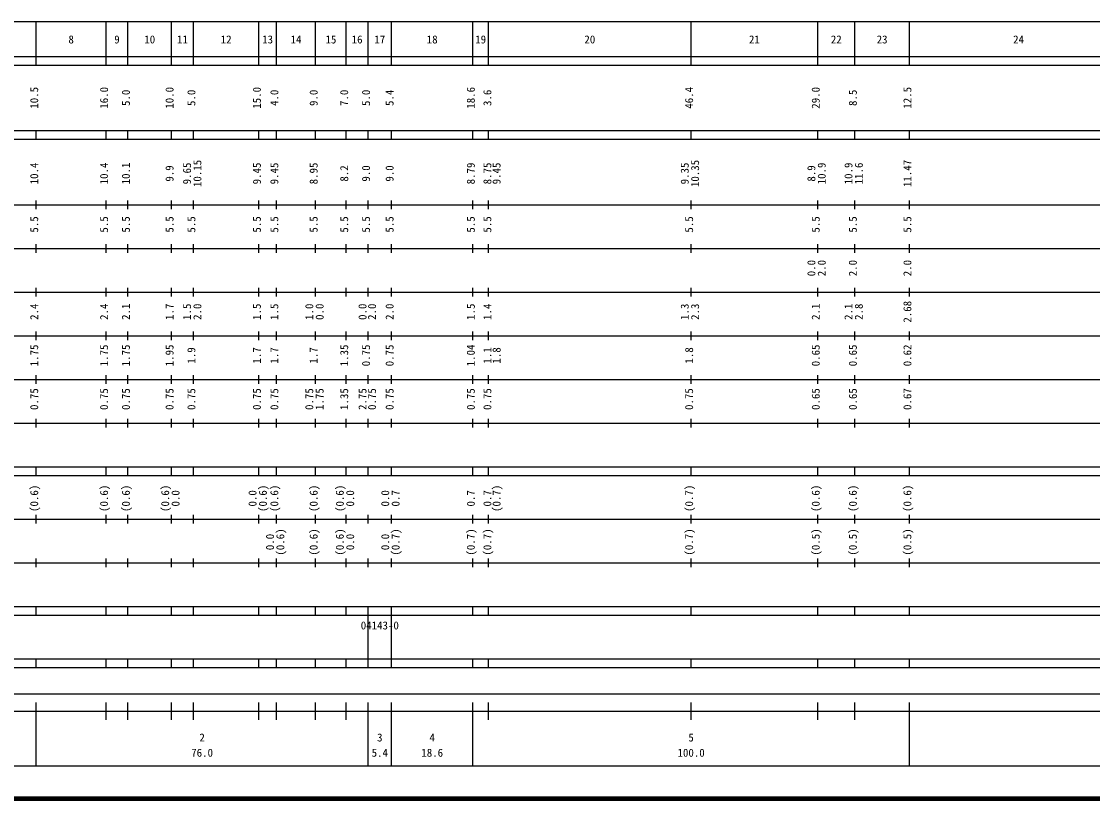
# Model space of a CAD drawing. Units: millimetres on the paper, enlarged 1000 times. Extents: x 40000 to 680000, y 20000 to 380000.
# Drawn here: x 164612 to 409954, y 20000 to 198000 of the extents above; entities that cross this region are included whole.
import ezdxf
from ezdxf.enums import TextEntityAlignment as Align

# ---------------------------------------------------------------- set-up
doc = ezdxf.new("R2010")
doc.units = ezdxf.units.MM
doc.header["$LTSCALE"] = 1000
doc.layers.add('M-TTL', color=2, linetype='Continuous', lineweight=140)
doc.layers.add('M-TTL-BAND', color=7, linetype='Continuous', lineweight=25)
doc.styles.add('ＭＳ ゴシック', font='')
doc.styles.get('ＭＳ ゴシック').set_extended_font_data('MS Gothic')

msp = doc.modelspace()

# ---------------------------------------------------------------- linework, layer by layer
at = {"layer": 'M-TTL'}
msp.add_line((40000, 20000), (680000, 20000), dxfattribs=at)
at = {"layer": 'M-TTL-BAND'}
for p, q in [((68000, 198000), (579000, 198000)), ((168000, 188000), (168000, 198000)), ((184000, 188000), (184000, 198000)), ((189000, 188000), (189000, 198000)), ((199000, 188000), (199000, 198000)), ((204000, 188000), (204000, 198000)), ((219000, 188000), (219000, 198000)), ((223000, 188000), (223000, 198000)), ((232000, 188000), (232000, 198000)), ((239000, 188000), (239000, 198000)), ((244000, 188000), (244000, 198000)), ((249400, 188000), (249400, 198000)), ((268000, 188000), (268000, 198000)), ((271600, 188000), (271600, 198000)), ((318000, 188000), (318000, 198000)), ((347000, 188000), (347000, 198000)), ((355500, 188000), (355500, 198000)), ((368000, 188000), (368000, 198000)), ((40000, 190000), (579000, 190000)), ((40000, 188000), (579000, 188000)), ((40000, 173000), (579000, 173000)), ((168000, 171000), (168000, 173000)), ((184000, 171000), (184000, 173000)), ((189000, 171000), (189000, 173000)), ((199000, 171000), (199000, 173000)), ((204000, 171000), (204000, 173000)), ((219000, 171000), (219000, 173000)), ((223000, 171000), (223000, 173000)), ((232000, 171000), (232000, 173000)), ((239000, 171000), (239000, 173000)), ((244000, 171000), (244000, 173000)), ((249400, 171000), (249400, 173000)), ((268000, 171000), (268000, 173000)), ((271600, 171000), (271600, 173000)), ((318000, 171000), (318000, 173000)), ((347000, 171000), (347000, 173000)), ((355500, 171000), (355500, 173000)), ((368000, 171000), (368000, 173000)), ((40000, 171000), (579000, 171000)), ((40000, 156000), (579000, 156000)), ((168000, 155000), (168000, 157000)), ((184000, 155000), (184000, 157000)), ((189000, 155000), (189000, 157000)), ((199000, 155000), (199000, 157000)), ((204000, 155000), (204000, 157000)), ((219000, 155000), (219000, 157000)), ((223000, 155000), (223000, 157000)), ((232000, 155000), (232000, 157000)), ((239000, 155000), (239000, 157000)), ((244000, 155000), (244000, 157000)), ((249400, 155000), (249400, 157000)), ((268000, 155000), (268000, 157000)), ((271600, 155000), (271600, 157000)), ((318000, 155000), (318000, 157000)), ((347000, 155000), (347000, 157000)), ((355500, 155000), (355500, 157000)), ((368000, 155000), (368000, 157000)), ((46000, 146000), (579000, 146000)), ((168000, 145000), (168000, 147000)), ((184000, 145000), (184000, 147000)), ((189000, 145000), (189000, 147000)), ((199000, 145000), (199000, 147000)), ((204000, 145000), (204000, 147000)), ((219000, 145000), (219000, 147000)), ((223000, 145000), (223000, 147000)), ((232000, 145000), (232000, 147000)), ((239000, 145000), (239000, 147000)), ((244000, 145000), (244000, 147000)), ((249400, 145000), (249400, 147000)), ((268000, 145000), (268000, 147000)), ((271600, 145000), (271600, 147000)), ((318000, 145000), (318000, 147000)), ((347000, 145000), (347000, 147000)), ((355500, 145000), (355500, 147000)), ((368000, 145000), (368000, 147000)), ((52000, 136000), (579000, 136000)), ((168000, 135000), (168000, 137000)), ((184000, 135000), (184000, 137000)), ((189000, 135000), (189000, 137000)), ((199000, 135000), (199000, 137000)), ((204000, 135000), (204000, 137000)), ((219000, 135000), (219000, 137000)), ((223000, 135000), (223000, 137000)), ((232000, 135000), (232000, 137000)), ((239000, 135000), (239000, 137000)), ((244000, 135000), (244000, 137000)), ((249400, 135000), (249400, 137000)), ((268000, 135000), (268000, 137000)), ((271600, 135000), (271600, 137000)), ((318000, 135000), (318000, 137000)), ((347000, 135000), (347000, 137000)), ((355500, 135000), (355500, 137000)), ((368000, 135000), (368000, 137000)), ((46000, 126000), (579000, 126000)), ((168000, 125000), (168000, 127000)), ((184000, 125000), (184000, 127000)), ((189000, 125000), (189000, 127000)), ((199000, 125000), (199000, 127000)), ((204000, 125000), (204000, 127000)), ((219000, 125000), (219000, 127000)), ((223000, 125000), (223000, 127000)), ((232000, 125000), (232000, 127000)), ((239000, 125000), (239000, 127000)), ((244000, 125000), (244000, 127000)), ((249400, 125000), (249400, 127000)), ((268000, 125000), (268000, 127000)), ((271600, 125000), (271600, 127000)), ((318000, 125000), (318000, 127000)), ((347000, 125000), (347000, 127000)), ((355500, 125000), (355500, 127000)), ((368000, 125000), (368000, 127000)), ((52000, 116000), (579000, 116000)), ((168000, 115000), (168000, 117000)), ((184000, 115000), (184000, 117000)), ((189000, 115000), (189000, 117000)), ((199000, 115000), (199000, 117000)), ((204000, 115000), (204000, 117000)), ((219000, 115000), (219000, 117000)), ((223000, 115000), (223000, 117000)), ((232000, 115000), (232000, 117000)), ((239000, 115000), (239000, 117000)), ((244000, 115000), (244000, 117000)), ((249400, 115000), (249400, 117000)), ((268000, 115000), (268000, 117000)), ((271600, 115000), (271600, 117000)), ((318000, 115000), (318000, 117000)), ((347000, 115000), (347000, 117000)), ((355500, 115000), (355500, 117000)), ((368000, 115000), (368000, 117000)), ((46000, 106000), (579000, 106000)), ((168000, 105000), (168000, 107000)), ((184000, 105000), (184000, 107000)), ((189000, 105000), (189000, 107000)), ((199000, 105000), (199000, 107000)), ((204000, 105000), (204000, 107000)), ((219000, 105000), (219000, 107000)), ((223000, 105000), (223000, 107000)), ((232000, 105000), (232000, 107000)), ((239000, 105000), (239000, 107000)), ((244000, 105000), (244000, 107000)), ((249400, 105000), (249400, 107000)), ((268000, 105000), (268000, 107000)), ((271600, 105000), (271600, 107000)), ((318000, 105000), (318000, 107000)), ((347000, 105000), (347000, 107000)), ((355500, 105000), (355500, 107000)), ((368000, 105000), (368000, 107000)), ((40000, 96000), (579000, 96000)), ((168000, 94000), (168000, 96000)), ((184000, 94000), (184000, 96000)), ((189000, 94000), (189000, 96000)), ((199000, 94000), (199000, 96000)), ((204000, 94000), (204000, 96000)), ((219000, 94000), (219000, 96000)), ((223000, 94000), (223000, 96000)), ((232000, 94000), (232000, 96000)), ((239000, 94000), (239000, 96000)), ((244000, 94000), (244000, 96000)), ((249400, 94000), (249400, 96000)), ((268000, 94000), (268000, 96000)), ((271600, 94000), (271600, 96000)), ((318000, 94000), (318000, 96000)), ((347000, 94000), (347000, 96000)), ((355500, 94000), (355500, 96000)), ((368000, 94000), (368000, 96000)), ((40000, 94000), (579000, 94000)), ((49000, 84000), (579000, 84000)), ((168000, 83000), (168000, 85000)), ((184000, 83000), (184000, 85000)), ((189000, 83000), (189000, 85000)), ((199000, 83000), (199000, 85000)), ((204000, 83000), (204000, 85000)), ((219000, 83000), (219000, 85000)), ((223000, 83000), (223000, 85000)), ((232000, 83000), (232000, 85000)), ((239000, 83000), (239000, 85000)), ((244000, 83000), (244000, 85000)), ((249400, 83000), (249400, 85000)), ((268000, 83000), (268000, 85000)), ((271600, 83000), (271600, 85000)), ((318000, 83000), (318000, 85000)), ((347000, 83000), (347000, 85000)), ((355500, 83000), (355500, 85000)), ((368000, 83000), (368000, 85000)), ((40000, 74000), (579000, 74000)), ((168000, 73000), (168000, 75000)), ((184000, 73000), (184000, 75000)), ((189000, 73000), (189000, 75000)), ((199000, 73000), (199000, 75000)), ((204000, 73000), (204000, 75000)), ((219000, 73000), (219000, 75000)), ((223000, 73000), (223000, 75000)), ((232000, 73000), (232000, 75000)), ((239000, 73000), (239000, 75000)), ((244000, 73000), (244000, 75000)), ((249400, 73000), (249400, 75000)), ((268000, 73000), (268000, 75000)), ((271600, 73000), (271600, 75000)), ((318000, 73000), (318000, 75000)), ((347000, 73000), (347000, 75000)), ((355500, 73000), (355500, 75000)), ((368000, 73000), (368000, 75000)), ((40000, 64000), (579000, 64000)), ((168000, 62000), (168000, 64000)), ((184000, 62000), (184000, 64000)), ((189000, 62000), (189000, 64000)), ((199000, 62000), (199000, 64000)), ((204000, 62000), (204000, 64000)), ((219000, 62000), (219000, 64000)), ((223000, 62000), (223000, 64000)), ((232000, 62000), (232000, 64000)), ((239000, 62000), (239000, 64000)), ((244000, 62000), (244000, 64000)), ((249400, 62000), (249400, 64000)), ((268000, 62000), (268000, 64000)), ((271600, 62000), (271600, 64000)), ((318000, 62000), (318000, 64000)), ((347000, 62000), (347000, 64000)), ((355500, 62000), (355500, 64000)), ((368000, 62000), (368000, 64000)), ((40000, 62000), (579000, 62000)), ((244000, 52000), (244000, 62000)), ((249400, 52000), (249400, 62000)), ((40000, 52000), (579000, 52000)), ((168000, 50000), (168000, 52000)), ((184000, 50000), (184000, 52000)), ((189000, 50000), (189000, 52000)), ((199000, 50000), (199000, 52000)), ((204000, 50000), (204000, 52000)), ((219000, 50000), (219000, 52000)), ((223000, 50000), (223000, 52000)), ((232000, 50000), (232000, 52000)), ((239000, 50000), (239000, 52000)), ((244000, 50000), (244000, 52000)), ((249400, 50000), (249400, 52000)), ((268000, 50000), (268000, 52000)), ((271600, 50000), (271600, 52000)), ((318000, 50000), (318000, 52000)), ((347000, 50000), (347000, 52000)), ((355500, 50000), (355500, 52000)), ((368000, 50000), (368000, 52000)), ((40000, 50000), (579000, 50000)), ((71000, 44000), (570000, 44000)), ((168000, 27500), (168000, 42000)), ((184000, 38000), (184000, 42000)), ((189000, 38000), (189000, 42000)), ((199000, 38000), (199000, 42000)), ((204000, 38000), (204000, 42000)), ((219000, 38000), (219000, 42000)), ((223000, 38000), (223000, 42000)), ((232000, 38000), (232000, 42000)), ((239000, 38000), (239000, 42000)), ((244000, 27500), (244000, 42000)), ((249400, 27500), (249400, 42000)), ((268000, 27500), (268000, 42000)), ((271600, 38000), (271600, 42000)), ((318000, 38000), (318000, 42000)), ((347000, 38000), (347000, 42000)), ((355500, 38000), (355500, 42000)), ((368000, 27500), (368000, 42000)), ((40000, 40000), (579000, 40000)), ((68000, 27500), (579000, 27500))]:
    msp.add_line(p, q, dxfattribs=at)

# ---------------------------------------------------------------- texts
at = {"layer": 'M-TTL-BAND', "style": 'ＭＳ ゴシック'}
for s, p in [('8', (176000, 192405)), ('9', (186500, 192405)), ('10', (194000, 192405)), ('11', (201500, 192405)), ('12', (211500, 192405)), ('13', (221000, 192405)), ('14', (227500, 192405)), ('15', (235500, 192405)), ('16', (241500, 192405)), ('17', (246700, 192405)), ('18', (258700, 192405)), ('19', (269800, 192405)), ('20', (294800, 192405)), ('21', (332500, 192405)), ('22', (351250, 192405)), ('23', (361750, 192405)), ('24', (393000, 192405)), ('2', (206000, 32523)), ('3', (246700, 32523)), ('4', (258700, 32523)), ('5', (318000, 32523)), ('76.0', (206000, 29033)), ('5.4', (246700, 29033)), ('18.6', (258700, 29033)), ('100.0', (318000, 29033))]:
    msp.add_text(s, height=1833, dxfattribs=at).set_placement(p, align=Align.BOTTOM_CENTER)
for s, p in [('10.5', (169000, 180500)), ('16.0', (185000, 180500)), ('5.0', (190000, 180500)), ('10.0', (200000, 180500)), ('5.0', (205000, 180500)), ('15.0', (220000, 180500)), ('4.0', (224000, 180500)), ('9.0', (233000, 180500)), ('7.0', (240000, 180500)), ('5.0', (245000, 180500)), ('5.4', (250400, 180500)), ('18.6', (269000, 180500)), ('3.6', (272793, 180500)), ('46.4', (319000, 180500)), ('29.0', (348000, 180500)), ('8.5', (356500, 180500)), ('12.5', (369000, 180500)), ('10.4', (169000, 163174)), ('10.4', (185000, 163174)), ('10.1', (190000, 163174)), ('9.9', (200000, 163174)), ('9.65', (204000, 163174)), ('10.15', (206370, 163174)), ('9.45', (220000, 163174)), ('9.45', (224000, 163174)), ('8.95', (233000, 163174)), ('8.2', (240000, 163174)), ('9.0', (245000, 163174)), ('9.0', (250400, 163174)), ('8.79', (269000, 163174)), ('8.75', (272793, 163174)), ('9.45', (274900, 163174)), ('9.35', (318000, 163174)), ('10.35', (320370, 163174)), ('8.9', (347000, 163174)), ('10.9', (349370, 163174)), ('10.9', (355500, 163174)), ('11.6', (357870, 163174)), ('11.47', (369000, 163174)), ('5.5', (169000, 151500)), ('5.5', (185000, 151500)), ('5.5', (190000, 151500)), ('5.5', (200000, 151500)), ('5.5', (205000, 151500)), ('5.5', (220000, 151500)), ('5.5', (224000, 151500)), ('5.5', (233000, 151500)), ('5.5', (240000, 151500)), ('5.5', (245000, 151500)), ('5.5', (250400, 151500)), ('5.5', (269000, 151500)), ('5.5', (272793, 151500)), ('5.5', (319000, 151500)), ('5.5', (348000, 151500)), ('5.5', (356500, 151500)), ('5.5', (369000, 151500)), ('0.0', (347000, 141500)), ('2.0', (349370, 141500)), ('2.0', (356500, 141500)), ('2.0', (369000, 141500)), ('2.4', (169000, 131500)), ('2.4', (185000, 131500)), ('2.1', (190000, 131500)), ('1.7', (200000, 131500)), ('1.5', (204000, 131500)), ('2.0', (206370, 131500)), ('1.5', (220000, 131500)), ('1.5', (224000, 131500)), ('1.0', (232000, 131500)), ('0.0', (234370, 131500)), ('0.0', (244196, 131500)), ('2.0', (246370, 131500)), ('2.0', (250400, 131500)), ('1.5', (269000, 131500)), ('1.4', (272793, 131500)), ('1.3', (318000, 131500)), ('2.3', (320370, 131500)), ('2.1', (348000, 131500)), ('2.1', (355500, 131500)), ('2.8', (357870, 131500)), ('2.68', (369000, 131500)), ('1.75', (169000, 121500)), ('1.75', (185000, 121500)), ('1.75', (190000, 121500)), ('1.95', (200000, 121500)), ('1.9', (205000, 121500)), ('1.7', (220000, 121500)), ('1.7', (224000, 121500)), ('1.7', (233000, 121500)), ('1.35', (240000, 121500)), ('0.75', (245000, 121500)), ('0.75', (250400, 121500)), ('1.04', (269000, 121500)), ('1.1', (272793, 121500)), ('1.8', (274900, 121500)), ('1.8', (319000, 121500)), ('0.65', (348000, 121500)), ('0.65', (356500, 121500)), ('0.62', (369000, 121500)), ('0.75', (169000, 111500)), ('0.75', (185000, 111500)), ('0.75', (190000, 111500)), ('0.75', (200000, 111500)), ('0.75', (205000, 111500)), ('0.75', (220000, 111500)), ('0.75', (224000, 111500)), ('0.75', (232000, 111500)), ('1.75', (234370, 111500)), ('1.35', (240000, 111500)), ('2.75', (244196, 111500)), ('0.75', (246370, 111500)), ('0.75', (250400, 111500)), ('0.75', (269000, 111500)), ('0.75', (272793, 111500)), ('0.75', (319000, 111500)), ('0.65', (348000, 111500)), ('0.65', (356500, 111500)), ('0.67', (369000, 111500)), ('(0.6)', (169000, 88764)), ('(0.6)', (185000, 88764)), ('(0.6)', (190000, 88764)), ('(0.6)', (199000, 88764)), ('(0.6)', (221370, 88764)), ('(0.6)', (224000, 88764)), ('(0.6)', (233000, 88764)), ('(0.6)', (239000, 88764)), ('(0.7)', (274900, 88764)), ('(0.7)', (319000, 88764)), ('(0.6)', (348000, 88764)), ('(0.6)', (356500, 88764)), ('(0.6)', (369000, 88764)), ('0.0', (201370, 88764)), ('0.0', (219000, 88764)), ('0.0', (241370, 88764)), ('0.0', (249400, 88764)), ('0.7', (251770, 88764)), ('0.7', (269000, 88764)), ('0.7', (272793, 88764)), ('(0.6)', (225370, 78764)), ('(0.6)', (233000, 78764)), ('(0.6)', (239000, 78764)), ('(0.7)', (251770, 78764)), ('(0.7)', (269000, 78764)), ('(0.7)', (272793, 78764)), ('(0.7)', (319000, 78764)), ('(0.5)', (348000, 78764)), ('(0.5)', (356500, 78764)), ('(0.5)', (369000, 78764)), ('0.0', (223000, 78764)), ('0.0', (241370, 78764)), ('0.0', (249400, 78764))]:
    msp.add_text(s, height=1833, rotation=90, dxfattribs=at).set_placement(p, align=Align.BOTTOM_CENTER)
msp.add_text('04143-0', height=1833, dxfattribs=at).set_placement((246700, 59655), align=Align.MIDDLE_CENTER)

doc.saveas('drawing.dxf')
